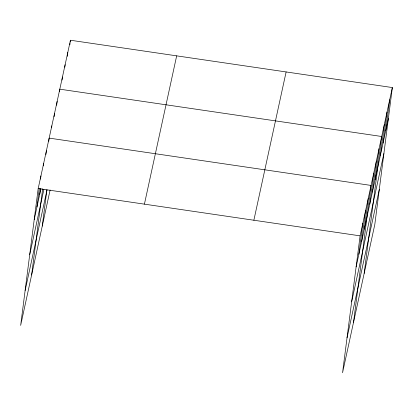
<?xml version="1.0" encoding="UTF-8"?>
<svg xmlns="http://www.w3.org/2000/svg" width="413" height="413" viewBox="0 0 413 413"><rect width="100%" height="100%" fill="white"/><g stroke="black" fill="none" stroke-linecap="round" stroke-linejoin="round"><path stroke-width="0.62" d="M392.35 87.556L360.095 235.854L342.553 372.763L374.813 224.465L392.35 87.556L70.447 40.237L38.187 188.534L20.65 325.444L50.112 189.99M36.948 207.001L39.307 188.612M40.526 179.103L40.928 175.933M39.689 194.399L40.422 188.689M43.35 165.861L43.67 163.326M45.926 154.524L46.416 150.719M31.615 275.022L42.653 188.87M48.749 141.287L49.157 138.112L371.06 185.432L353.523 322.341M51.573 127.782L51.816 125.877M54.072 116.817L54.48 113.642M56.653 105.217L57.139 101.412M42.26 226.081L46.896 189.918M59.477 91.712L59.802 89.177L381.705 136.496L364.168 273.401M62.053 80.112L62.461 76.942M64.8 67.242L65.125 64.707M67.298 56.276L67.784 52.472M69.874 44.676L70.04 43.406M70.2 42.136L70.447 40.237M358.856 254.32L362.836 223.252M361.597 241.719L365.577 210.645M364.338 229.112L368.319 198.039M369.743 204.27L373.724 173.197M372.402 192.035L376.382 160.962M375.066 179.8L379.046 148.732M380.388 155.334L384.369 124.261M383.047 143.099L387.027 112.026M385.706 130.864L389.691 99.791M34.207 219.608L40.923 188.726M29.736 254.532L43.897 189.433M25.126 290.52L47.005 189.934M144.416 204.151L176.671 55.853M253.866 220.243L286.121 71.939M356.114 266.927L388.37 118.629M351.639 301.851L383.894 153.553M347.028 337.839L379.284 189.536M38.187 188.534L360.095 235.854"/></g></svg>
